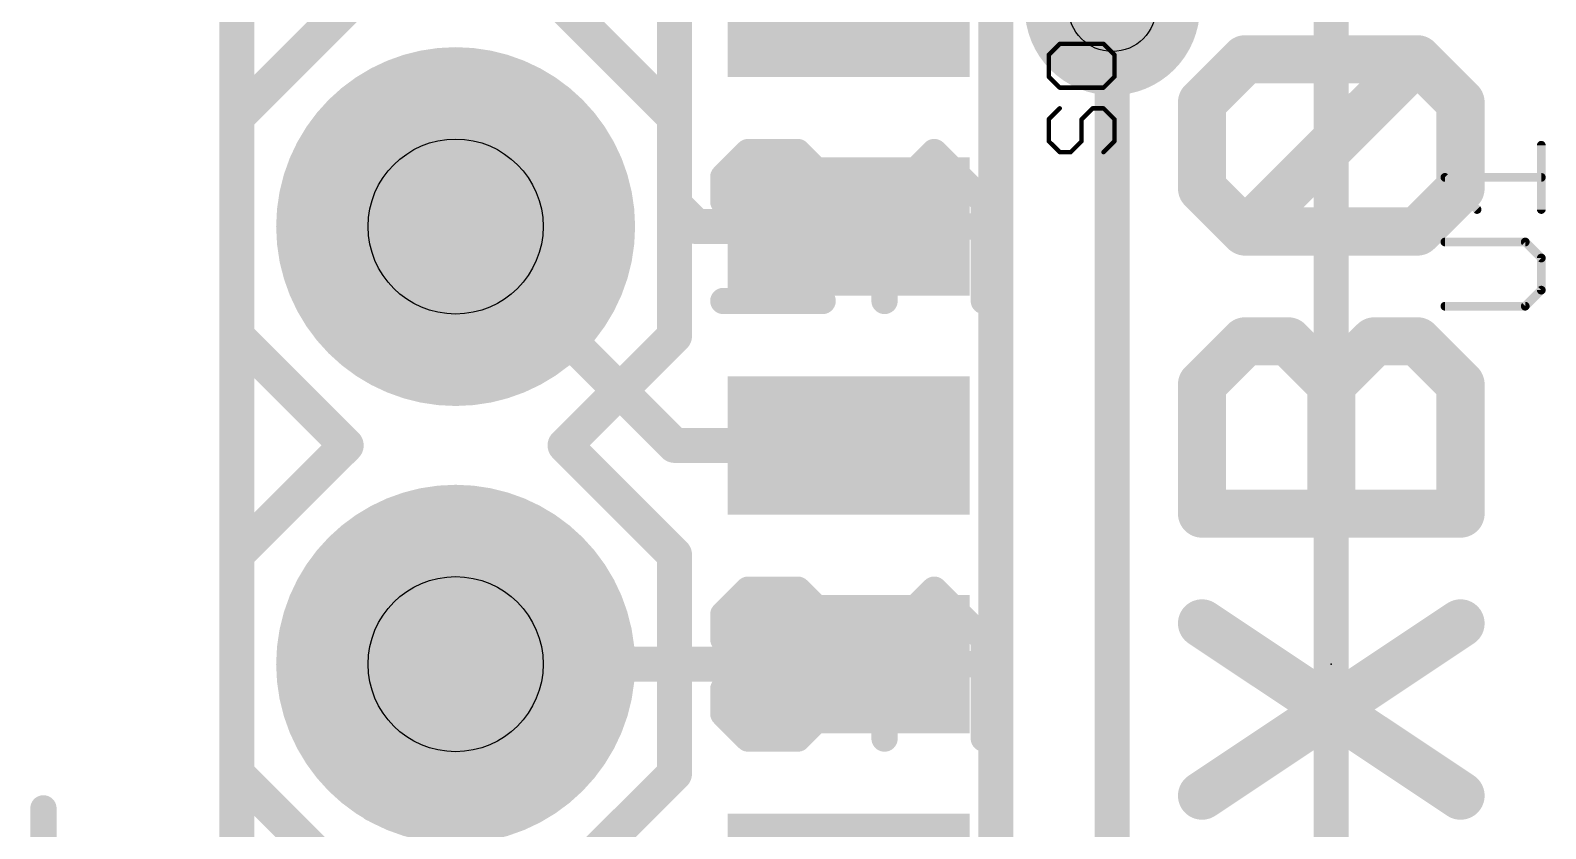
# Model space of a CAD drawing. Extents: x -98 to 13, y 0 to 18.
# Drawn here: x -1.2 to 7.59, y 7.94 to 12.57 of the extents above; entities that cross this region are included whole.
import ezdxf

# ---------------------------------------------------------------- set-up
doc = ezdxf.new("R2010")
doc.units = 0
for name, color, linetype in [('1', 12, 'CONTINUOUS'), ('16', 132, 'CONTINUOUS'), ('17', 110, 'CONTINUOUS'), ('18', 110, 'CONTINUOUS'), ('20', 53, 'CONTINUOUS'), ('21', 53, 'CONTINUOUS'), ('22', 53, 'CONTINUOUS'), ('23', 53, 'CONTINUOUS'), ('25', 253, 'CONTINUOUS'), ('27', 253, 'CONTINUOUS'), ('29', 253, 'CONTINUOUS'), ('30', 253, 'CONTINUOUS'), ('31', 253, 'CONTINUOUS'), ('44', 253, 'CONTINUOUS'), ('51', 53, 'CONTINUOUS')]:
    doc.layers.add(name, color=color, linetype=linetype)

# ---------------------------------------------------------------- blocks, each defined once
blk = doc.blocks.new('RECT')
blk.add_solid([(-0.5, -0.5), (0.5, -0.5), (-0.5, 0.5), (0.5, 0.5)])
blk = doc.blocks.new('ROUNDP')
at = {"const_width": 0.5}
blk.add_lwpolyline([(0, -0.25, 1), (0, 0.25, 1), (0, -0.25)], format="xyb", dxfattribs=at)
blk = doc.blocks.new('ROUNDV')
at = {"const_width": 0.5}
blk.add_lwpolyline([(0, -0.25, 1), (0, 0.25, 1), (0, -0.25)], format="xyb", dxfattribs=at)

msp = doc.modelspace()

# ---------------------------------------------------------------- linework, layer by layer
at = {"layer": '1', "const_width": 0.2032}
for points in [[(0, 0), (0, 17.78)], [(2.54, 11.557), (2.54, 12.7)], [(2.667, 11.43), (2.54, 11.557)], [(2.54, 10.16), (1.27, 11.43)], [(3.55, 11.43), (2.667, 11.43)], [(3.55, 10.16), (2.54, 10.16)], [(3.55, 8.89), (1.27, 8.89)]]:
    msp.add_lwpolyline(points, dxfattribs=at)
at = {"layer": '1', "const_width": 0.1016}
for points in [[(2.5759, 11.5929, 1), (2.5041, 11.5211)], [(2.4892, 11.557, 1), (2.5908, 11.557)], [(1.3059, 11.4659, 1), (1.2341, 11.3941)], [(2.667, 11.4808, 1), (2.667, 11.3792)], [(3.55, 11.3792, 1), (3.55, 11.4808)], [(2.6311, 11.3941, 1), (2.7029, 11.4659)], [(2.54, 10.2108, 1), (2.54, 10.1092)], [(2.5041, 10.1241, 1), (2.5759, 10.1959)], [(3.55, 10.1092, 1), (3.55, 10.2108)], [(1.27, 8.9408, 1), (1.27, 8.8392)], [(3.55, 8.8392, 1), (3.55, 8.9408)]]:
    msp.add_lwpolyline(points, format="xyb", dxfattribs=at)
at = {"layer": '16', "const_width": 0.2032}
for points in [[(0, 0), (0, 17.78)], [(6.35, 6.35), (6.35, 16.51)], [(5.08, 12.7), (5.08, 4.064)]]:
    msp.add_lwpolyline(points, dxfattribs=at)
at = {"layer": '20', "const_width": 0.2032}
msp.add_lwpolyline([(0, 17.78), (0, 0)], dxfattribs=at)
at = {"layer": '21', "const_width": 0.2032}
for points in [[(4.4037, 13.1318), (4.4037, 4.5482)], [(0, 12.065), (0.635, 12.7)], [(1.905, 12.7), (2.54, 12.065)], [(0, 10.795), (0, 12.065)], [(2.54, 12.065), (2.54, 10.795)], [(0.635, 10.16), (0, 10.795)], [(2.54, 10.795), (1.905, 10.16)], [(0, 9.525), (0.635, 10.16)], [(1.905, 10.16), (2.54, 9.525)], [(0, 8.255), (0, 9.525)], [(2.54, 9.525), (2.54, 8.255)], [(0, 8.255), (0.635, 7.62)], [(1.905, 7.62), (2.54, 8.255)]]:
    msp.add_lwpolyline(points, dxfattribs=at)
at = {"layer": '21', "const_width": 0.1016}
for points in [[(0.0508, 12.065, 1), (-0.0508, 12.065)], [(-0.0359, 12.1009, 1), (0.0359, 12.0291)], [(2.5908, 12.065, 1), (2.4892, 12.065)], [(2.5041, 12.0291, 1), (2.5759, 12.1009)], [(0.0359, 10.8309, 1), (-0.0359, 10.7591)], [(-0.0508, 10.795, 1), (0.0508, 10.795)], [(2.4892, 10.795, 1), (2.5908, 10.795)], [(2.5759, 10.7591, 1), (2.5041, 10.8309)], [(0.6709, 10.1241, 1), (0.5991, 10.1959)], [(0.5991, 10.1241, 1), (0.6709, 10.1959)], [(1.9409, 10.1959, 1), (1.8691, 10.1241)], [(1.8691, 10.1959, 1), (1.9409, 10.1241)], [(0.0508, 9.525, 1), (-0.0508, 9.525)], [(-0.0359, 9.5609, 1), (0.0359, 9.4891)], [(2.5908, 9.525, 1), (2.4892, 9.525)], [(2.5041, 9.4891, 1), (2.5759, 9.5609)], [(0.0359, 8.2909, 1), (-0.0359, 8.2191)], [(2.5759, 8.2191, 1), (2.5041, 8.2909)], [(-0.0508, 8.255, 1), (0.0508, 8.255)], [(2.4892, 8.255, 1), (2.5908, 8.255)]]:
    msp.add_lwpolyline(points, format="xyb", dxfattribs=at)
at = {"layer": '22'}
for points, const_width in [([(5.8507, 12.4011), (5.6007, 12.1511)], 0.2794), ([(6.8506, 12.4011), (5.8507, 12.4011)], 0.2794), ([(5.8507, 11.4012), (6.8506, 12.4011)], 0.2794), ([(7.1006, 12.1511), (6.8506, 12.4011)], 0.2794), ([(5.6007, 12.1511), (5.6007, 11.6511)], 0.2794), ([(7.1006, 11.6511), (7.1006, 12.1511)], 0.2794), ([(2.8231, 11.7185), (2.9672, 11.8625)], 0.1524), ([(2.9672, 11.8625), (3.2553, 11.8625)], 0.1524), ([(3.2553, 11.8625), (3.3993, 11.7185)], 0.1524), ([(4.0467, 11.8625), (3.7586, 11.5744)], 0.1524), ([(4.3348, 11.5744), (4.0467, 11.8625)], 0.1524), ([(2.8231, 11.5744), (2.8231, 11.7185)], 0.1524), ([(5.6007, 11.6511), (5.8507, 11.4012)], 0.2794), ([(6.8506, 11.4012), (7.1006, 11.6511)], 0.2794), ([(3.3993, 10.9982), (2.8231, 11.5744)], 0.1524), ([(3.7586, 11.5744), (3.7586, 10.9982)], 0.1524), ([(4.3348, 10.9982), (4.3348, 11.5744)], 0.1524), ([(5.8507, 11.4012), (6.8506, 11.4012)], 0.2794), ([(4.3348, 11.4304), (3.7586, 11.4304)], 0.1524), ([(2.8231, 10.9982), (3.3993, 10.9982)], 0.1524), ([(5.8507, 10.7639), (5.6007, 10.514)], 0.2794), ([(6.1007, 10.7639), (5.8507, 10.7639)], 0.2794), ([(6.3506, 10.514), (6.1007, 10.7639)], 0.2794), ([(6.6006, 10.7639), (6.3506, 10.514)], 0.2794), ([(6.8506, 10.7639), (6.6006, 10.7639)], 0.2794), ([(7.1006, 10.514), (6.8506, 10.7639)], 0.2794), ([(5.6007, 10.514), (5.6007, 9.764)], 0.2794), ([(6.3506, 9.764), (6.3506, 10.514)], 0.2794), ([(7.1006, 9.764), (7.1006, 10.514)], 0.2794), ([(5.6007, 9.764), (7.1006, 9.764)], 0.2794), ([(2.9672, 9.3225), (2.8231, 9.1785)], 0.1524), ([(3.2553, 9.3225), (2.9672, 9.3225)], 0.1524), ([(3.3993, 9.1785), (3.2553, 9.3225)], 0.1524), ([(4.0467, 9.3225), (3.7586, 9.0344)], 0.1524), ([(4.3348, 9.0344), (4.0467, 9.3225)], 0.1524), ([(2.8231, 9.1785), (2.8231, 9.0344)], 0.1524), ([(7.1006, 8.1269), (5.6007, 9.1268)], 0.2794), ([(7.1006, 9.1268), (5.6007, 8.1269)], 0.2794), ([(2.8231, 9.0344), (2.9672, 8.8904)], 0.1524), ([(3.7586, 9.0344), (3.7586, 8.4582)], 0.1524), ([(4.3348, 8.4582), (4.3348, 9.0344)], 0.1524), ([(2.9672, 8.8904), (2.8231, 8.7463)], 0.1524), ([(2.9672, 8.8904), (3.1112, 8.8904)], 0.1524), ([(4.3348, 8.8904), (3.7586, 8.8904)], 0.1524), ([(2.8231, 8.7463), (2.8231, 8.6023)], 0.1524), ([(2.8231, 8.6023), (2.9672, 8.4582)], 0.1524), ([(3.2553, 8.4582), (3.3993, 8.6023)], 0.1524), ([(2.9672, 8.4582), (3.2553, 8.4582)], 0.1524)]:
    msp.add_lwpolyline(points, dxfattribs=dict(at, const_width=const_width))
for points, const_width in [([(5.8507, 12.4709, 1), (5.8507, 12.3312)], 0.1397), ([(5.9001, 12.3517, 1), (5.8013, 12.4505)], 0.1397), ([(6.9, 12.4505, 1), (6.8012, 12.3517)], 0.1397), ([(6.9, 12.3517, 1), (6.8012, 12.4505)], 0.1397), ([(6.8506, 12.3312, 1), (6.8506, 12.4709)], 0.1397), ([(5.6706, 12.1511, 1), (5.5309, 12.1511)], 0.1397), ([(5.5513, 12.2005, 1), (5.6501, 12.1017)], 0.1397), ([(7.1704, 12.1511, 1), (7.0307, 12.1511)], 0.1397), ([(7.0512, 12.1017, 1), (7.15, 12.2005)], 0.1397), ([(2.9672, 11.9006, 1), (2.9672, 11.8244)], 0.0762), ([(2.9941, 11.8356, 1), (2.9402, 11.8895)], 0.0762), ([(3.2822, 11.8895, 1), (3.2283, 11.8356)], 0.0762), ([(3.2553, 11.8244, 1), (3.2553, 11.9006)], 0.0762), ([(4.0737, 11.8895, 1), (4.0198, 11.8356)], 0.0762), ([(4.0737, 11.8356, 1), (4.0198, 11.8895)], 0.0762), ([(2.8612, 11.7185, 1), (2.785, 11.7185)], 0.0762), ([(2.7962, 11.7454, 1), (2.85, 11.6915)], 0.0762), ([(3.3724, 11.6915, 1), (3.4263, 11.7454)], 0.0762), ([(5.6501, 11.7005, 1), (5.5513, 11.6018)], 0.1397), ([(7.15, 11.6018, 1), (7.0512, 11.7005)], 0.1397), ([(5.5309, 11.6511, 1), (5.6706, 11.6511)], 0.1397), ([(7.0307, 11.6511, 1), (7.1704, 11.6511)], 0.1397), ([(2.85, 11.6014, 1), (2.7962, 11.5475)], 0.0762), ([(2.785, 11.5744, 1), (2.8612, 11.5744)], 0.0762), ([(3.7967, 11.5744, 1), (3.7205, 11.5744)], 0.0762), ([(3.7317, 11.6014, 1), (3.7856, 11.5475)], 0.0762), ([(4.3729, 11.5744, 1), (4.2967, 11.5744)], 0.0762), ([(4.3079, 11.5475, 1), (4.3618, 11.6014)], 0.0762), ([(5.8507, 11.471, 1), (5.8507, 11.3313)], 0.1397), ([(5.8013, 11.4506, 1), (5.9001, 11.3518)], 0.1397), ([(5.8013, 11.3518, 1), (5.9001, 11.4506)], 0.1397), ([(6.8012, 11.4506, 1), (6.9, 11.3518)], 0.1397), ([(6.8506, 11.3313, 1), (6.8506, 11.471)], 0.1397), ([(3.7586, 11.4685, 1), (3.7586, 11.3923)], 0.0762), ([(4.3348, 11.3923, 1), (4.3348, 11.4685)], 0.0762), ([(2.8231, 11.0363, 1), (2.8231, 10.9601)], 0.0762), ([(3.3724, 10.9713, 1), (3.4263, 11.0251)], 0.0762), ([(3.3993, 10.9601, 1), (3.3993, 11.0363)], 0.0762), ([(3.7205, 10.9982, 1), (3.7967, 10.9982)], 0.0762), ([(4.2967, 10.9982, 1), (4.3729, 10.9982)], 0.0762), ([(5.8507, 10.8338, 1), (5.8507, 10.6941)], 0.1397), ([(5.9001, 10.7145, 1), (5.8013, 10.8133)], 0.1397), ([(6.1501, 10.8133, 1), (6.0513, 10.7145)], 0.1397), ([(6.1007, 10.6941, 1), (6.1007, 10.8338)], 0.1397), ([(6.6006, 10.8338, 1), (6.6006, 10.6941)], 0.1397), ([(6.65, 10.7145, 1), (6.5512, 10.8133)], 0.1397), ([(6.9, 10.8133, 1), (6.8012, 10.7145)], 0.1397), ([(6.8506, 10.6941, 1), (6.8506, 10.8338)], 0.1397), ([(5.6706, 10.514, 1), (5.5309, 10.514)], 0.1397), ([(6.4205, 10.514, 1), (6.2808, 10.514)], 0.1397), ([(7.1704, 10.514, 1), (7.0307, 10.514)], 0.1397), ([(5.5513, 10.5633, 1), (5.6501, 10.4646)], 0.1397), ([(6.3012, 10.5633, 1), (6.4, 10.4646)], 0.1397), ([(6.3012, 10.4646, 1), (6.4, 10.5633)], 0.1397), ([(7.0512, 10.4646, 1), (7.15, 10.5633)], 0.1397), ([(5.6007, 9.8339, 1), (5.6007, 9.6942)], 0.1397), ([(7.1006, 9.6942, 1), (7.1006, 9.8339)], 0.1397), ([(5.5309, 9.764, 1), (5.6706, 9.764)], 0.1397), ([(6.2808, 9.764, 1), (6.4205, 9.764)], 0.1397), ([(7.0307, 9.764, 1), (7.1704, 9.764)], 0.1397), ([(2.9672, 9.3606, 1), (2.9672, 9.2844)], 0.0762), ([(2.9941, 9.2956, 1), (2.9402, 9.3495)], 0.0762), ([(3.2822, 9.3495, 1), (3.2283, 9.2956)], 0.0762), ([(3.2553, 9.2844, 1), (3.2553, 9.3606)], 0.0762), ([(4.0737, 9.3495, 1), (4.0198, 9.2956)], 0.0762), ([(4.0737, 9.2956, 1), (4.0198, 9.3495)], 0.0762), ([(2.8612, 9.1785, 1), (2.785, 9.1785)], 0.0762), ([(2.7962, 9.2054, 1), (2.85, 9.1515)], 0.0762), ([(3.3724, 9.1515, 1), (3.4263, 9.2054)], 0.0762), ([(5.6394, 9.1849, 1), (5.562, 9.0687)], 0.1397), ([(7.1393, 9.0687, 1), (7.0618, 9.1849)], 0.1397), ([(2.85, 9.0614, 1), (2.7962, 9.0075)], 0.0762), ([(2.785, 9.0344, 1), (2.8612, 9.0344)], 0.0762), ([(3.7967, 9.0344, 1), (3.7205, 9.0344)], 0.0762), ([(3.7317, 9.0614, 1), (3.7856, 9.0075)], 0.0762), ([(4.3729, 9.0344, 1), (4.2967, 9.0344)], 0.0762), ([(4.3079, 9.0075, 1), (4.3618, 9.0614)], 0.0762), ([(2.9672, 8.9285, 1), (2.9672, 8.8523)], 0.0762), ([(2.9941, 8.8634, 1), (2.9402, 8.9173)], 0.0762), ([(2.9402, 8.8634, 1), (2.9941, 8.9173)], 0.0762), ([(3.1112, 8.8523, 1), (3.1112, 8.9285)], 0.0762), ([(3.7586, 8.9285, 1), (3.7586, 8.8523)], 0.0762), ([(4.3348, 8.8523, 1), (4.3348, 8.9285)], 0.0762), ([(2.8612, 8.7463, 1), (2.785, 8.7463)], 0.0762), ([(2.7962, 8.7733, 1), (2.85, 8.7194)], 0.0762), ([(2.85, 8.6292, 1), (2.7962, 8.5753)], 0.0762), ([(2.785, 8.6023, 1), (2.8612, 8.6023)], 0.0762), ([(3.4263, 8.5753, 1), (3.3724, 8.6292)], 0.0762), ([(2.9672, 8.4963, 1), (2.9672, 8.4201)], 0.0762), ([(3.2553, 8.4201, 1), (3.2553, 8.4963)], 0.0762), ([(2.9402, 8.4313, 1), (2.9941, 8.4851)], 0.0762), ([(3.2283, 8.4851, 1), (3.2822, 8.4313)], 0.0762), ([(3.7205, 8.4582, 1), (3.7967, 8.4582)], 0.0762), ([(4.2967, 8.4582, 1), (4.3729, 8.4582)], 0.0762), ([(5.562, 8.185, 1), (5.6394, 8.0687)], 0.1397), ([(7.0618, 8.0687, 1), (7.1393, 8.185)], 0.1397)]:
    msp.add_lwpolyline(points, format="xyb", dxfattribs=dict(at, const_width=const_width))
at = {"layer": '23'}
msp.add_point((6.35, 8.89), dxfattribs=at)
at = {"layer": '25', "const_width": 0.0508}
for points in [[(7.5692, 11.5291), (7.5692, 11.9019)], [(7.1964, 11.5291), (7.0099, 11.7155)], [(7.0099, 11.7155), (7.5692, 11.7155)], [(7.476, 11.3406), (7.0099, 11.3406)], [(7.5692, 11.2474), (7.476, 11.3406)], [(7.5692, 11.061), (7.5692, 11.2474)], [(7.476, 10.9678), (7.5692, 11.061)], [(7.0099, 10.9678), (7.476, 10.9678)]]:
    msp.add_lwpolyline(points, dxfattribs=at)
at = {"layer": '25', "const_width": 0.0254}
for points in [[(7.5819, 11.9019, 1), (7.5565, 11.9019)], [(7.0189, 11.7245, 1), (7.0009, 11.7065)], [(7.0099, 11.7282, 1), (7.0099, 11.7028)], [(7.5692, 11.7028, 1), (7.5692, 11.7282)], [(7.1874, 11.5201, 1), (7.2053, 11.5381)], [(7.5565, 11.5291, 1), (7.5819, 11.5291)], [(7.0099, 11.3533, 1), (7.0099, 11.3279)], [(7.485, 11.3496, 1), (7.467, 11.3316)], [(7.476, 11.3279, 1), (7.476, 11.3533)], [(7.5819, 11.2474, 1), (7.5565, 11.2474)], [(7.5602, 11.2384, 1), (7.5782, 11.2564)], [(7.5782, 11.052, 1), (7.5602, 11.07)], [(7.0099, 10.9805, 1), (7.0099, 10.9551)], [(7.476, 10.9551, 1), (7.476, 10.9805)], [(7.5565, 11.061, 1), (7.5819, 11.061)], [(7.467, 10.9768, 1), (7.485, 10.9588)]]:
    msp.add_lwpolyline(points, format="xyb", dxfattribs=at)
at = {"layer": '27'}
for points, const_width in [([(4.7749, 12.4905), (4.7114, 12.427)], 0.0254), ([(5.0291, 12.4905), (4.7749, 12.4905)], 0.0254), ([(5.0927, 12.427), (5.0291, 12.4905)], 0.0254), ([(4.7114, 12.427), (4.7114, 12.2998)], 0.0254), ([(5.0927, 12.2998), (5.0927, 12.427)], 0.0254), ([(4.7114, 12.2998), (4.7749, 12.2363)], 0.0254), ([(5.0291, 12.2363), (5.0927, 12.2998)], 0.0254), ([(4.7749, 12.2363), (5.0291, 12.2363)], 0.0254), ([(4.7749, 12.1163), (4.7114, 12.0527)], 0.0254), ([(4.7114, 12.0527), (4.7114, 11.9256)], 0.0254), ([(4.902, 12.0527), (4.9656, 12.1163)], 0.0254), ([(4.902, 11.9256), (4.902, 12.0527)], 0.0254), ([(4.9656, 12.1163), (5.0291, 12.1163)], 0.0254), ([(5.0291, 12.1163), (5.0927, 12.0527)], 0.0254), ([(5.0927, 12.0527), (5.0927, 11.9256)], 0.0254), ([(4.7114, 11.9256), (4.7749, 11.8621)], 0.0254), ([(4.7749, 11.8621), (4.8385, 11.8621)], 0.0254), ([(4.8385, 11.8621), (4.902, 11.9256)], 0.0254), ([(5.0927, 11.9256), (5.0291, 11.8621)], 0.0254), ([(0.7867, 8.3244), (0.7867, 8.0532)], 0.1524), ([(-1.1216, 8.0532), (-1.1216, 6.4262)], 0.1524)]:
    msp.add_lwpolyline(points, dxfattribs=dict(at, const_width=const_width))
for points, const_width in [([(4.7749, 12.4969, 1), (4.7749, 12.4842)], 0.0127), ([(4.7794, 12.486, 1), (4.7704, 12.495)], 0.0127), ([(5.0336, 12.495, 1), (5.0247, 12.486)], 0.0127), ([(5.0291, 12.4842, 1), (5.0291, 12.4969)], 0.0127), ([(4.7177, 12.427, 1), (4.705, 12.427)], 0.0127), ([(4.7069, 12.4314, 1), (4.7159, 12.4225)], 0.0127), ([(5.0991, 12.427, 1), (5.0864, 12.427)], 0.0127), ([(5.0882, 12.4225, 1), (5.0972, 12.4314)], 0.0127), ([(4.7159, 12.3043, 1), (4.7069, 12.2954)], 0.0127), ([(5.0972, 12.2954, 1), (5.0882, 12.3043)], 0.0127), ([(4.705, 12.2998, 1), (4.7177, 12.2998)], 0.0127), ([(4.7749, 12.2426, 1), (4.7749, 12.2299)], 0.0127), ([(4.7704, 12.2318, 1), (4.7794, 12.2408)], 0.0127), ([(5.0247, 12.2408, 1), (5.0336, 12.2318)], 0.0127), ([(5.0291, 12.2299, 1), (5.0291, 12.2426)], 0.0127), ([(5.0864, 12.2998, 1), (5.0991, 12.2998)], 0.0127), ([(4.7177, 12.0527, 1), (4.705, 12.0527)], 0.0127), ([(4.7069, 12.0572, 1), (4.7159, 12.0483)], 0.0127), ([(4.7794, 12.1118, 1), (4.7704, 12.1208)], 0.0127), ([(4.9084, 12.0527, 1), (4.8957, 12.0527)], 0.0127), ([(4.8975, 12.0572, 1), (4.9065, 12.0483)], 0.0127), ([(4.9656, 12.1227, 1), (4.9656, 12.11)], 0.0127), ([(4.9701, 12.1118, 1), (4.9611, 12.1208)], 0.0127), ([(5.0336, 12.1208, 1), (5.0247, 12.1118)], 0.0127), ([(5.0291, 12.11, 1), (5.0291, 12.1227)], 0.0127), ([(5.0991, 12.0527, 1), (5.0864, 12.0527)], 0.0127), ([(5.0882, 12.0483, 1), (5.0972, 12.0572)], 0.0127), ([(4.705, 11.9256, 1), (4.7177, 11.9256)], 0.0127), ([(4.7159, 11.9301, 1), (4.7069, 11.9211)], 0.0127), ([(4.7749, 11.8684, 1), (4.7749, 11.8557)], 0.0127), ([(4.7704, 11.8576, 1), (4.7794, 11.8666)], 0.0127), ([(4.834, 11.8666, 1), (4.843, 11.8576)], 0.0127), ([(4.8385, 11.8557, 1), (4.8385, 11.8684)], 0.0127), ([(4.8957, 11.9256, 1), (4.9084, 11.9256)], 0.0127), ([(4.9065, 11.9211, 1), (4.8975, 11.9301)], 0.0127), ([(5.0247, 11.8666, 1), (5.0336, 11.8576)], 0.0127), ([(5.0864, 11.9256, 1), (5.0991, 11.9256)], 0.0127), ([(5.0972, 11.9211, 1), (5.0882, 11.9301)], 0.0127), ([(0.8248, 8.3244, 1), (0.7486, 8.3244)], 0.0762), ([(-1.0835, 8.0532, 1), (-1.1597, 8.0532)], 0.0762), ([(0.7486, 8.0532, 1), (0.8248, 8.0532)], 0.0762)]:
    msp.add_lwpolyline(points, format="xyb", dxfattribs=dict(at, const_width=const_width))
at = {"layer": '44'}
for centre, radius in [((5.08, 12.7), 0.254), ((1.27, 11.43), 0.508), ((1.27, 8.89), 0.508)]:
    msp.add_circle(centre, radius, dxfattribs=at)

# ---------------------------------------------------------------- block references
at = {"layer": '1', "xscale": 0.6, "yscale": 1.2, "rotation": 270}
for p in [(3.55, 12.7), (3.55, 11.43), (3.55, 10.16), (3.55, 8.89)]:
    msp.add_blockref('RECT', p, dxfattribs=at)
at = {"layer": '17', "rotation": 180}
for p, xscale, yscale in [((1.27, 11.43), 1.8796, 1.8796), ((1.27, 11.43), 1.8796, 1.8796), ((1.27, 11.43), 1.524, 1.524), ((1.27, 11.43), 1.524, 1.524), ((1.27, 8.89), 1.8796, 1.8796), ((1.27, 8.89), 1.8796, 1.8796), ((1.27, 8.89), 1.524, 1.524), ((1.27, 8.89), 1.524, 1.524)]:
    msp.add_blockref('ROUNDP', p, dxfattribs=dict(at, xscale=xscale, yscale=yscale))
at = {"layer": '18', "xscale": 1.016, "yscale": 1.016}
msp.add_blockref('ROUNDV', (5.08, 12.7), dxfattribs=at)
msp.add_blockref('ROUNDV', (5.08, 12.7), dxfattribs=at)
at = {"layer": '29'}
for name, p, xscale, yscale, rotation in [('RECT', (3.55, 12.7), 0.8032, 1.4032, 270), ('ROUNDP', (1.27, 11.43), 2.0828, 2.0828, 180), ('RECT', (3.55, 11.43), 0.8032, 1.4032, 270), ('RECT', (3.55, 10.16), 0.8032, 1.4032, 270), ('ROUNDP', (1.27, 8.89), 2.0828, 2.0828, 180), ('RECT', (3.55, 8.89), 0.8032, 1.4032, 270), ('RECT', (3.55, 7.62), 0.8032, 1.4032, 270)]:
    msp.add_blockref(name, p, dxfattribs=dict(at, xscale=xscale, yscale=yscale, rotation=rotation))
at = {"layer": '30', "xscale": 2.0828, "yscale": 2.0828, "rotation": 180}
for p in [(1.27, 11.43), (1.27, 8.89)]:
    msp.add_blockref('ROUNDP', p, dxfattribs=at)
at = {"layer": '31', "xscale": 0.6, "yscale": 1.2, "rotation": 270}
for p in [(3.55, 12.7), (3.55, 11.43), (3.55, 10.16), (3.55, 8.89)]:
    msp.add_blockref('RECT', p, dxfattribs=at)
at = {"layer": '51', "xscale": 0.508}
for p, yscale, rotation in [((3.5624, 12.7), 1.0287, 270), ((1.27, 11.43), 0.508, 90), ((3.5624, 11.43), 1.0287, 270), ((3.5624, 10.16), 1.0287, 270), ((1.27, 8.89), 0.508, 90), ((3.5624, 8.89), 1.0287, 270)]:
    msp.add_blockref('RECT', p, dxfattribs=dict(at, yscale=yscale, rotation=rotation))

doc.saveas('drawing.dxf')
